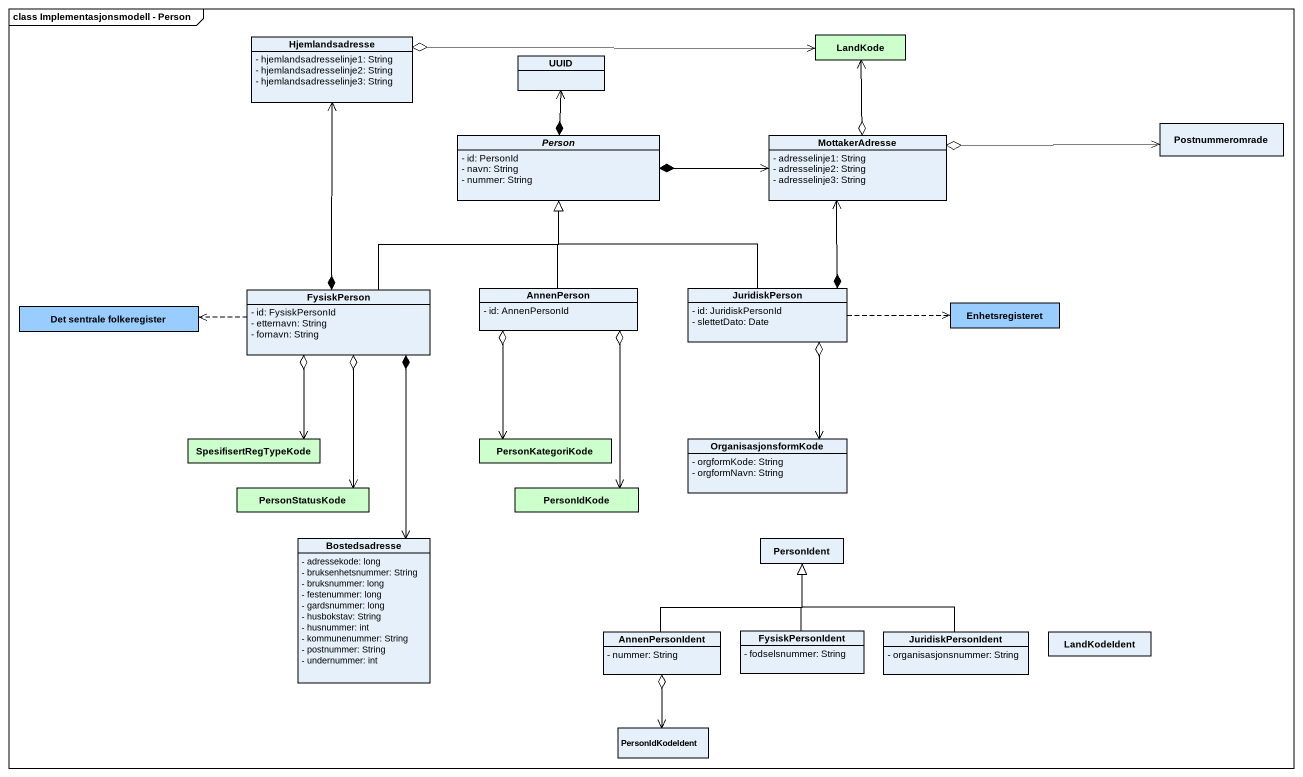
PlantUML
@startuml
mainframe class Implementasjonsmodell - Person
hide circle
hide empty members
skinparam classAttributeIconSize 0
class Hjemlandsadresse {
  - hjemlandsadresselinje1: String
  - hjemlandsadresselinje2: String
  - hjemlandsadresselinje3: String
}
class LandKode #CCFFCC
class UUID
class Postnummeromrade
abstract class "Person" as Person_ {
  - id: PersonId
  - navn: String
  - nummer: String
}
class MottakerAdresse {
  - adresselinje1: String
  - adresselinje2: String
  - adresselinje3: String
}
class "Det sentrale folkeregister" as Det_sentrale_folkeregister #99CCFF
class FysiskPerson {
  - id: FysiskPersonId
  - etternavn: String
  - fornavn: String
}
class AnnenPerson {
  - id: AnnenPersonId
}
class JuridiskPerson {
  - id: JuridiskPersonId
  - slettetDato: Date
}
class Enhetsregisteret #99CCFF
class SpesifisertRegTypeKode #CCFFCC
class PersonKategoriKode #CCFFCC
class OrganisasjonsformKode {
  - orgformKode: String
  - orgformNavn: String
}
class PersonStatusKode #CCFFCC
class PersonIdKode #CCFFCC
class Bostedsadresse {
  - adressekode: long
  - bruksenhetsnummer: String
  - bruksnummer: long
  - festenummer: long
  - gardsnummer: long
  - husbokstav: String
  - husnummer: int
  - kommunenummer: String
  - postnummer: String
  - undernummer: int
}
class PersonIdent
class AnnenPersonIdent {
  - nummer: String
}
class FysiskPersonIdent {
  - fodselsnummer: String
}
class JuridiskPersonIdent {
  - organisasjonsnummer: String
}
class LandKodeIdent
class PersonIdKodeIdent
Hjemlandsadresse o-right-> LandKode
UUID <--* Person_
Person_ *-right-> MottakerAdresse
MottakerAdresse o-up-> LandKode
MottakerAdresse o-right-> Postnummeromrade
FysiskPerson *-up-> Hjemlandsadresse
FysiskPerson -up-|> Person_
FysiskPerson .left.> Det_sentrale_folkeregister
FysiskPerson o--> SpesifisertRegTypeKode
FysiskPerson o--> PersonStatusKode
FysiskPerson *--> Bostedsadresse
AnnenPerson -up-|> Person_
AnnenPerson o--> PersonKategoriKode
AnnenPerson o--> PersonIdKode
JuridiskPerson -up-|> Person_
JuridiskPerson *-up-> MottakerAdresse
JuridiskPerson .right.> Enhetsregisteret
JuridiskPerson o--> OrganisasjonsformKode
AnnenPersonIdent -up-|> PersonIdent
AnnenPersonIdent o--> PersonIdKodeIdent
FysiskPersonIdent -up-|> PersonIdent
JuridiskPersonIdent -up-|> PersonIdent
@enduml
